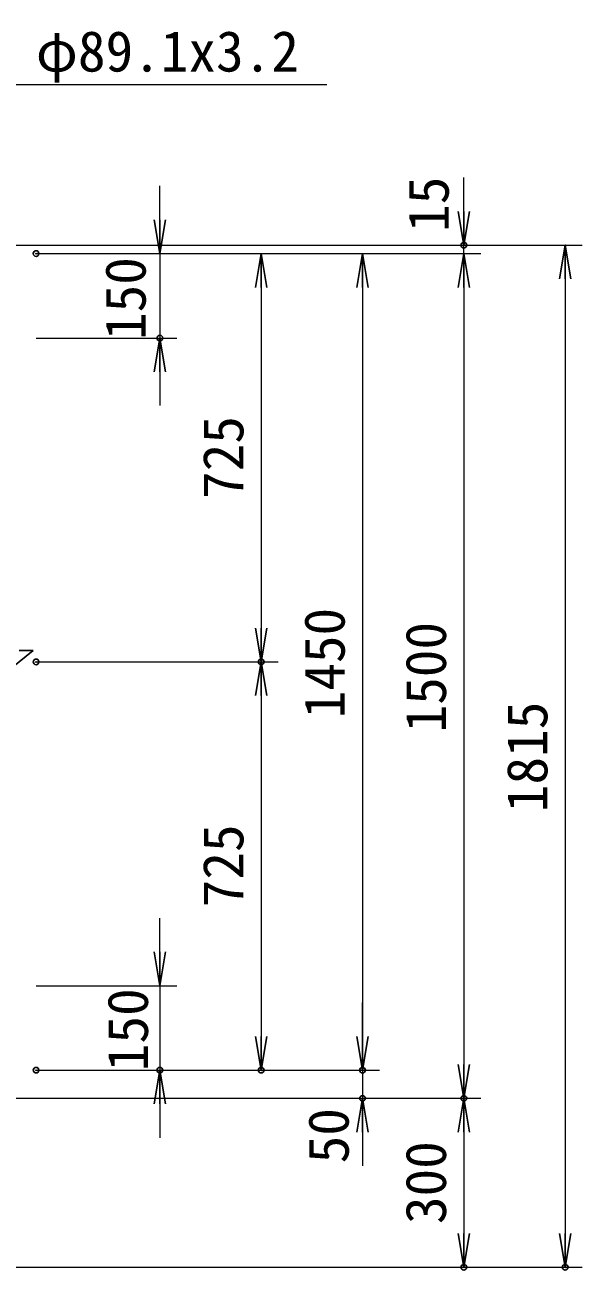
# Model space of a CAD drawing. Units: millimetres, scale not verified. Extents: x -6300 to 6300, y -4455 to 4455.
# Drawn here: x -1 to 989, y -1713 to 498 of the extents above; entities that cross this region are included whole.
import ezdxf
from ezdxf.enums import TextEntityAlignment as Align

# ---------------------------------------------------------------- set-up
doc = ezdxf.new("R2010")
doc.units = ezdxf.units.MM
doc.header["$LTSCALE"] = 20
doc.header["$PDMODE"] = 32
doc.header["$PDSIZE"] = 10
for name, color, linetype, lineweight in [('0-1_D-STR1', 1, 'Continuous', 25), ('0-7_0', 3, 'Continuous', 25), ('0-8_D-STR-DIM', 7, 'Continuous', 13), ('0-B_D-STR-TXT', 7, 'Continuous', 13)]:
    doc.layers.add(name, color=color, linetype=linetype, lineweight=lineweight)
doc.layers.add('0-9_Defpoints', color=7, linetype='Continuous')
doc.styles.add('ＭＳ ゴシック', font='')
doc.styles.get('ＭＳ ゴシック').set_extended_font_data('MS Gothic')

# ---------------------------------------------------------------- blocks, each defined once
blk = doc.blocks.new('_Open')
at = {"layer": '0-7_0', "color": 7}
blk.add_line((-20, 3.333), (0, 0), dxfattribs=at)
blk.add_lwpolyline([(-20, -3.333), (0, 0), (-20, 0)], dxfattribs=at)

msp = doc.modelspace()

# ---------------------------------------------------------------- linework, layer by layer
at = {"layer": '0-1_D-STR1'}
for p in [(-35.88, -652.84), (-10.88, -612.84)]:
    msp.add_line(p, (14.12, -612.84), dxfattribs=at)
at = {"layer": '0-8_D-STR-DIM'}
for p, q in [((779.12, 167.16), (779.12, 227.16)), ((239.12, 152.16), (239.12, 212.16)), ((-383.16, 107.16), (809.12, 107.16)), ((-353.16, 107.16), (989.12, 107.16)), ((19.12, 92.16), (269.12, 92.16)), ((19.12, 92.16), (449.12, 92.16)), ((19.12, 92.16), (809.12, 92.16)), ((49.12, 92.16), (629.12, 92.16)), ((49.12, 92.16), (809.12, 92.16)), ((239.12, 92.16), (239.12, -57.84)), ((779.12, 92.16), (779.12, 107.16)), ((959.12, 47.16), (959.12, -1647.84)), ((419.12, 32.16), (419.12, -572.84)), ((599.12, 32.16), (599.12, -1297.84)), ((779.12, 32.16), (779.12, -1347.84)), ((779.12, 32.16), (779.12, -27.84)), ((19.12, -57.84), (269.12, -57.84)), ((239.12, -117.84), (239.12, -177.84)), ((19.12, -632.84), (449.12, -632.84)), ((49.12, -632.84), (449.12, -632.84)), ((419.12, -692.84), (419.12, -1297.84)), ((239.12, -1147.84), (239.12, -1087.84)), ((19.12, -1207.84), (269.12, -1207.84)), ((239.12, -1207.84), (239.12, -1357.84)), ((599.12, -1297.84), (599.12, -1237.84)), ((19.12, -1357.84), (269.12, -1357.84)), ((19.12, -1357.84), (449.12, -1357.84)), ((19.12, -1357.84), (629.12, -1357.84)), ((49.12, -1357.84), (629.12, -1357.84)), ((599.12, -1357.84), (599.12, -1407.84)), ((-229.41, -1407.84), (629.12, -1407.84)), ((-229.41, -1407.84), (809.12, -1407.84)), ((-229.41, -1407.84), (809.12, -1407.84)), ((239.12, -1417.84), (239.12, -1477.84)), ((599.12, -1467.84), (599.12, -1527.84)), ((779.12, -1467.84), (779.12, -1647.84)), ((-384.86, -1707.84), (809.12, -1707.84)), ((-384.86, -1707.84), (989.12, -1707.84))]:
    msp.add_line(p, q, dxfattribs=at)
at = {"layer": '0-9_Defpoints'}
for p in [(779.12, 107.16), (19.12, 92.16), (239.12, -57.84), (19.12, -632.84), (419.12, -632.84), (19.12, -1357.84), (239.12, -1357.84), (419.12, -1357.84), (599.12, -1357.84), (599.12, -1407.84), (779.12, -1407.84), (779.12, -1707.84), (959.12, -1707.84)]:
    msp.add_point(p, dxfattribs=at)
at = {"layer": '0-B_D-STR-TXT'}
msp.add_lwpolyline([(535.73, 391.87), (-238.09, 391.87), (-442.33, 38.22)], dxfattribs=at)

# ---------------------------------------------------------------- block references
at = {"layer": '0-8_D-STR-DIM', "xscale": 3, "yscale": 3}
for p, rotation in [((779.12, 107.16), 270), ((239.12, 92.16), 270), ((419.12, 92.16), 90), ((599.12, 92.16), 90), ((779.12, 92.16), 90), ((779.12, 92.16), 90), ((959.12, 107.16), 90), ((239.12, -57.84), 90), ((419.12, -632.84), 270), ((419.12, -632.84), 90), ((239.12, -1207.84), 270), ((419.12, -1357.84), 270), ((599.12, -1357.84), 270), ((599.12, -1357.84), 270), ((779.12, -1407.84), 270), ((239.12, -1357.84), 90), ((599.12, -1407.84), 90), ((779.12, -1407.84), 90), ((779.12, -1707.84), 270), ((959.12, -1707.84), 270)]:
    msp.add_blockref('_Open', p, dxfattribs=dict(at, rotation=rotation))

# ---------------------------------------------------------------- texts
at = {"layer": '0-8_D-STR-DIM', "style": 'ＭＳ ゴシック'}
for s, p in [('15', (773.8, 130.61)), ('150', (235.48, -61.4)), ('725', (409, -343.61)), ('1450', (589, -733.19)), ('1500', (769, -758.19)), ('1815', (949, -899.71)), ('725', (409, -1068.61)), ('150', (239.54, -1359.68)), ('50', (596.16, -1523.3)), ('300', (769, -1631.15))]:
    msp.add_text(s, height=72.14, rotation=90, dxfattribs=at).set_placement(p, align=Align.BOTTOM_LEFT)
at = {"layer": '0-B_D-STR-TXT', "style": 'ＭＳ ゴシック'}
msp.add_text('門柱 φ89.1x3.2', height=72.14, dxfattribs=at).set_placement((-227, 393.71), align=Align.BOTTOM_LEFT)

doc.saveas('drawing.dxf')
